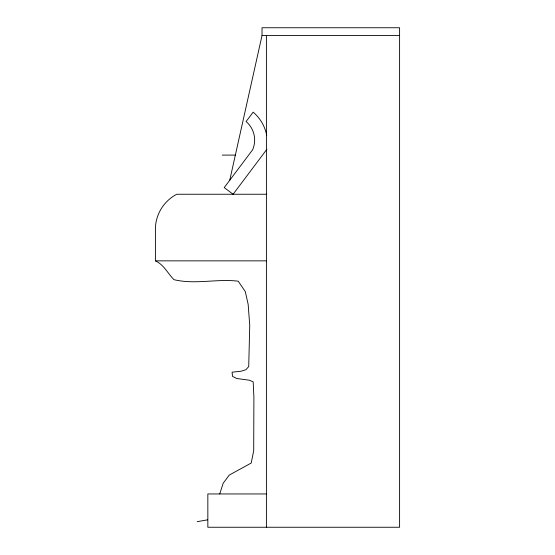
<?xml version="1.0" encoding="UTF-8"?>
<svg xmlns="http://www.w3.org/2000/svg" width="555" height="555" viewBox="0 0 555 555"><rect width="100%" height="100%" fill="white"/><g stroke="black" fill="none" stroke-linecap="round" stroke-linejoin="round"><path stroke-width="0.83" d="M229.749 180.229L262.029 35.485L262.029 27.75L399.6 27.75L399.6 527.25L207.841 527.25L207.841 493.95L266.4 493.95M219.718 493.95L223.186 483.225L229.277 475.08L251.214 463.03L253.697 450.743L253.899 397.227L253.184 381.854L249.445 380.224L236.673 378.489L232.503 376.352L232.087 372.19L241.113 371.219L245.955 369.685L248.716 366.557L249.743 325.397L248.147 304.286L245.296 291.583L238.22 281.191C216.873 278.589 194.999 284.764 173.993 279.678C167.686 273.428 163.961 264.7 155.4 260.85L155.4 227.55A39.939 39.939 0 0 1 176.719 194.25L266.768 194.25M266.906 149.26L233.1 194.25L224.227 187.583L252.615 149.808A24.351 24.351 0 0 0 246.094 121.531L253.156 112.131A40.335 40.335 0 0 1 266.733 135.531M197.212 521.665L207.688 519.82M262.029 35.485L399.6 35.485M222.243 155.095L235.355 155.095M155.4 260.85L266.4 260.85M266.4 35.485L266.4 527.25"/></g></svg>
